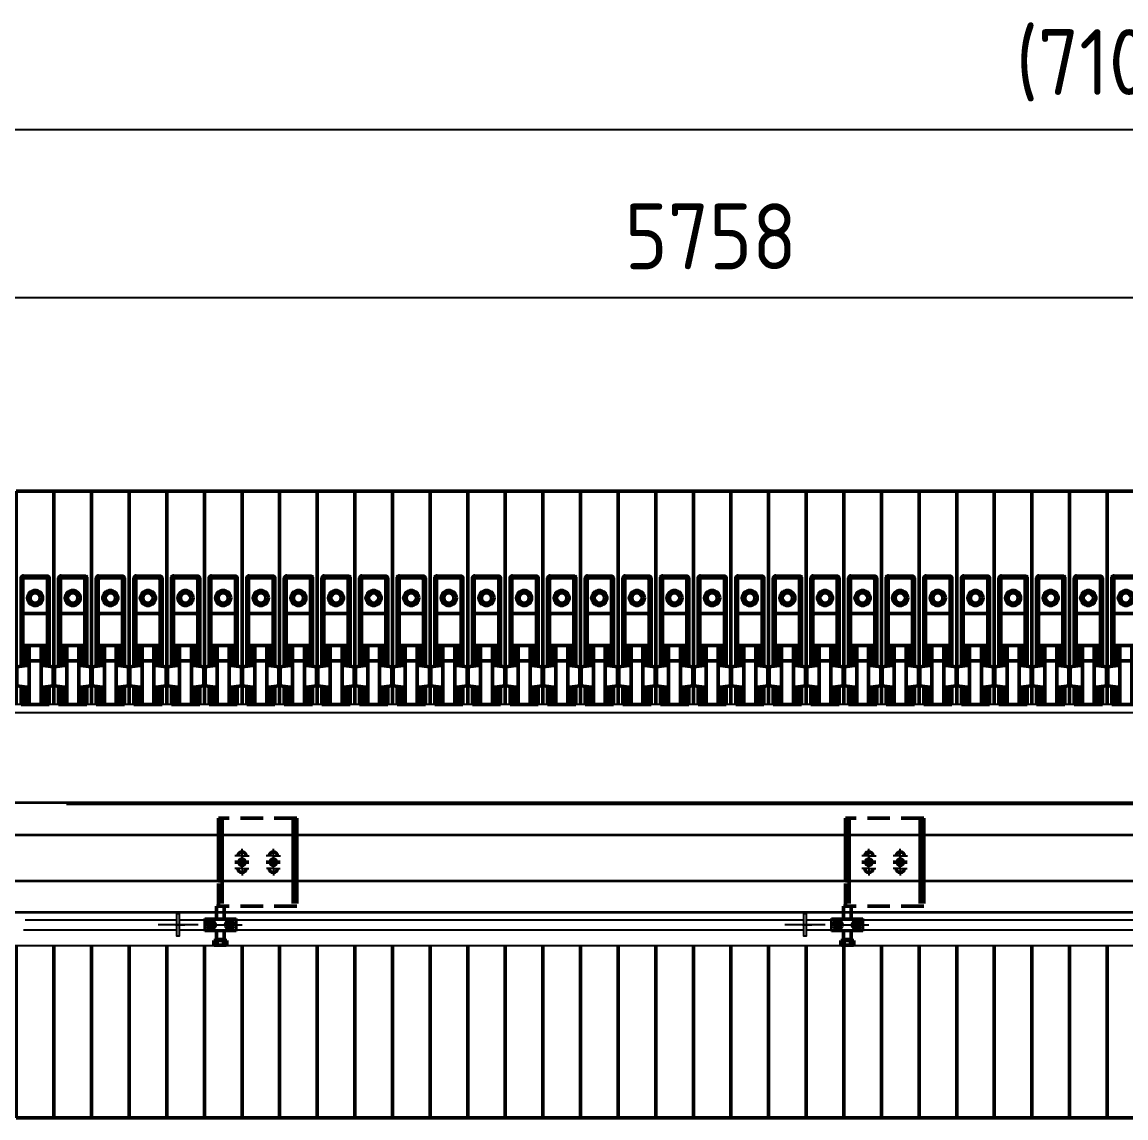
# Model space of a CAD drawing. Header units: millimetres. Extents: x -1204 to 13934, y -5982 to 4710.
# Drawn here: x 2029 to 3790, y 775 to 2523 of the extents above; entities that cross this region are included whole.
import ezdxf

# ---------------------------------------------------------------- set-up
doc = ezdxf.new("R2010")
doc.units = ezdxf.units.MM
doc.header["$LTSCALE"] = 18
for name, pattern in [('ACISOTGL', [3, 2, -1]), ('AM_ISO02W050', [7.5, 6, -1.5]), ('AM_ISO08W050', [13, 9.75, -1.5, 0.25, -1.5]), ('AM_ISO08W050x2', [7.625, 6, -0.75, 0.125, -0.75])]:
    doc.linetypes.add(name, pattern=pattern)
for name, color, linetype, lineweight in [('AM_0', 7, 'Continuous', 50), ('AM_0N', 7, 'Continuous', 50), ('AM_4', 3, 'Continuous', 25), ('AM_4N', 3, 'Continuous', 25), ('AM_5', 3, 'Continuous', 25), ('AM_7', 4, 'AM_ISO08W050', 25)]:
    doc.layers.add(name, color=color, linetype=linetype, lineweight=lineweight)
doc.styles.get("Standard").update_dxf_attribs({"font": 'ISOCP.SHX', "bigfont": 'GBCBIG.SHX'})
doc.dimstyles.new('AM_GB$0', dxfattribs={"dimtxt": 3.5, "dimasz": 2.5, "dimexe": 3, "dimexo": 0, "dimgap": 1.5, "dimtad": 1, "dimdsep": 46, "dimtxsty": 'Standard', "dimcen": 0, "dimclrd": 256, "dimclre": 256, "dimclrt": 2, "dimadec": 0, "dimazin": 2, "dimtp": 0.1, "dimtm": 0.1, "dimtfac": 0.71, "dimtmove": 0, "dimatfit": 3, "dimfxl": 1, "dimlwd": -1, "dimlwe": -1, "dimarcsym": 1})

# ---------------------------------------------------------------- blocks, each defined once
blk = doc.blocks.new('*D106')
at = {"layer": 'AM_5', "transparency": 16777216}
for p, q in [((585.2, 1469.7), (585.2, 2173.7)), ((6343.2, 1433.2), (6343.2, 2173.7)), ((660.2, 2083.7), (6268.2, 2083.7))]:
    blk.add_line(p, q, dxfattribs=at)
for points in [[(660.2, 2096.2), (660.2, 2071.2), (585.2, 2083.7)], [(6268.2, 2096.2), (6268.2, 2071.2), (6343.2, 2083.7)]]:
    blk.add_solid(points, dxfattribs=at)
at = {"layer": 'Defpoints', "color": 0, "transparency": 16777216}
for p in [(6343.2, 2083.7), (585.2, 1469.7), (6343.2, 1433.2)]:
    blk.add_point(p, dxfattribs=at)
at = {"layer": 'AM_5', "color": 2, "transparency": 16777216, "insert": (3127.9, 2181.2), "char_height": 105, "attachment_point": 5}
blk.add_mtext('5758', dxfattribs=at)
blk = doc.blocks.new('*D107')
at = {"layer": 'AM_5', "transparency": 16777216}
for p, q in [((585.2, 1469.7), (585.2, 2441.4)), ((7685.2, 1414.7), (7685.2, 2441.4)), ((660.2, 2351.4), (7610.2, 2351.4))]:
    blk.add_line(p, q, dxfattribs=at)
for points in [[(660.2, 2363.9), (660.2, 2338.9), (585.2, 2351.4)], [(7610.2, 2363.9), (7610.2, 2338.9), (7685.2, 2351.4)]]:
    blk.add_solid(points, dxfattribs=at)
at = {"layer": 'Defpoints', "color": 0, "transparency": 16777216}
for p in [(7685.2, 2351.4), (585.2, 1469.7), (7685.2, 1414.7)]:
    blk.add_point(p, dxfattribs=at)
at = {"layer": 'AM_5', "color": 2, "transparency": 16777216, "insert": (3770.9, 2454.1), "char_height": 105, "attachment_point": 5}
blk.add_mtext('(7100)', dxfattribs=at)
blk = doc.blocks.new('A$C2C946D4C')
for p, q in [((30.9, 178.1), (24.9, 178.1)), ((24.9, 178.1), (24.9, 105.1)), ((30.9, 178.1), (30.9, 105.1)), ((149.9, 178.1), (143.9, 178.1)), ((143.9, 178.1), (143.9, 105.1)), ((149.9, 105.1), (149.9, 178.1)), ((30.9, 105.1), (24.9, 105.1)), ((149.9, 105.1), (143.9, 105.1))]:
    blk.add_line(p, q)
at = {"color": 4, "linetype": 'AM_ISO08W050'}
for p, q in [((50.9, 135.1), (73.5, 135.1)), ((100.9, 135.1), (123.5, 135.1))]:
    blk.add_line(p, q, dxfattribs=at)
at = {"lineweight": 35}
for p, q in [((2.9, 45.1), (52.9, 45.1)), ((2.9, 25.1), (2.9, 45.1)), ((52.9, 45.1), (52.9, 25.1)), ((52.9, 25.1), (2.9, 25.1))]:
    blk.add_line(p, q, dxfattribs=at)
for centre, radius in [((12.9, 35.1), 7.5), ((12.9, 35.1), 4.5), ((42.9, 35.1), 7.5), ((42.9, 35.1), 4.5)]:
    blk.add_circle(centre, radius, dxfattribs=at)
for centre, start, end in [((62.4, 145.1), 0, 180), ((112.4, 145.1), 0, 180), ((62.4, 125.1), 180, 0), ((112.4, 125.1), 180, 0)]:
    blk.add_arc(centre, 6.5, start, end)
at = {"layer": 'AM_0', "color": 6, "linetype": 'ACISOTGL'}
for p, q in [((149.9, 205.1), (24.9, 205.1)), ((24.9, 205.1), (24.9, 178.1)), ((30.9, 178.1), (30.9, 205.1)), ((143.9, 205.1), (143.9, 178.1)), ((149.9, 178.1), (149.9, 205.1)), ((24.9, 65.1), (24.9, 105.1)), ((30.9, 105.1), (30.9, 65.1)), ((143.9, 105.1), (143.9, 65.1)), ((149.9, 105.1), (149.9, 65.1)), ((149.9, 65.1), (24.9, 65.1))]:
    blk.add_line(p, q, dxfattribs=at)
at = {"layer": 'AM_0', "color": 6, "linetype": 'AM_ISO02W050'}
for p, q in [((21.9, 65.1), (33.9, 65.1)), ((21.9, 55.1), (21.9, 65.1)), ((33.9, 55.1), (33.9, 65.1))]:
    blk.add_line(p, q, dxfattribs=at)
at = {"layer": 'AM_0'}
for p, q in [((21.9, 45.1), (21.9, 55.1)), ((33.9, 45.1), (33.9, 55.1))]:
    blk.add_line(p, q, dxfattribs=at)
at = {"layer": 'AM_0N'}
for p, q in [((21.9, 11.8), (21.9, 25.1)), ((33.9, 10.1), (33.9, 25.1)), ((21.9, 10.1), (17.5, 10.1)), ((17.5, 3.4), (17.5, 10.1)), ((17.5, 3.4), (18.9, 2.6)), ((18.9, 2.6), (36.9, 2.6)), ((33.9, 11.8), (21.9, 11.8)), ((21.9, 11.8), (21.9, 10.1)), ((33.9, 10.1), (21.9, 10.1)), ((21.9, 10.1), (33.9, 10.1)), ((22.7, 3.4), (22.7, 10.1)), ((33.1, 3.4), (33.1, 10.1)), ((33.9, 11.8), (33.9, 10.1)), ((38.3, 10.1), (33.9, 10.1)), ((38.3, 3.4), (36.9, 2.6)), ((38.3, 3.4), (38.3, 10.1))]:
    blk.add_line(p, q, dxfattribs=at)
for centre, radius, start, end in [((20.1, 7.2), 4.59, 244.4469, 304.4469), ((27.9, 19.7), 17.2, 252.3875, 287.6125), ((35.7, 7.2), 4.59, 235.5531, 295.5531)]:
    blk.add_arc(centre, radius, start, end, dxfattribs=at)
at = {"layer": 'AM_4N'}
for p, q in [((22.9, 11.8), (22.9, 25.1)), ((32.8, 10.1), (32.8, 25.1)), ((22.9, 11.8), (21.9, 10.1)), ((32.8, 11.8), (33.9, 10.1))]:
    blk.add_line(p, q, dxfattribs=at)
at = {"layer": 'AM_7', "linetype": 'AM_ISO08W050x2'}
for p, q in [((62.4, 145.1), (50.9, 145.1)), ((62.4, 145.1), (62.4, 156.5)), ((62.4, 145.1), (73.8, 145.1)), ((62.4, 145.1), (62.4, 133.6)), ((112.4, 145.1), (100.9, 145.1)), ((112.4, 145.1), (112.4, 156.5)), ((112.4, 145.1), (123.8, 145.1)), ((112.4, 145.1), (112.4, 133.6)), ((62.4, 125.1), (51.2, 125.1)), ((62.4, 125.1), (62.4, 136.2)), ((62.4, 125.1), (73.5, 125.1)), ((62.4, 125.1), (62.4, 113.9)), ((112.4, 125.1), (101.2, 125.1)), ((112.4, 125.1), (112.4, 136.2)), ((112.4, 125.1), (123.5, 125.1)), ((112.4, 125.1), (112.4, 113.9))]:
    blk.add_line(p, q, dxfattribs=at)
blk = doc.blocks.new('A$C58D35E01')
blk.add_lwpolyline([(0, 34), (36, 34), (36, 30), (0, 30)], close=True)
at = {"layer": 'AM_7', "linetype": 'AM_ISO08W050x2'}
blk.add_line((18, 64), (18, 0), dxfattribs=at)
blk = doc.blocks.new('A$C7ABE0875')
at = {"layer": 'AM_0'}
for p, q in [((2.3, 660), (2.3, 1000)), ((62.3, 1000), (2.3, 1000)), ((62.3, 1000), (62.3, 660)), ((12.8, 864.5), (51.8, 864.5)), ((9.8, 861.5), (9.8, 720.5)), ((12.8, 858.5), (12.8, 720.9)), ((15.8, 861.5), (48.8, 861.5)), ((51.8, 858.5), (51.8, 720.9)), ((54.8, 861.5), (54.8, 720.5)), ((15.8, 804.5), (48.8, 804.5)), ((12.8, 753.8), (51.8, 753.8)), ((14.8, 721.2), (14.8, 753.8)), ((19.8, 753.8), (19.8, 722)), ((22.8, 753.8), (22.8, 659.5)), ((41.8, 753.8), (41.8, 659.5)), ((44.8, 753.8), (44.8, 722)), ((49.8, 721.2), (49.8, 753.8)), ((3.3, 719.5), (22.8, 722.5)), ((22.8, 729.5), (41.8, 729.5)), ((61.3, 719.5), (41.8, 722.5)), ((3.3, 689.5), (3.3, 719.5)), ((61.3, 689.5), (61.3, 719.5)), ((3.3, 689.5), (22.8, 686.5)), ((9.8, 688.5), (9.8, 659.5)), ((12.8, 688.1), (12.8, 659.5)), ((14.8, 662.5), (14.8, 687.8)), ((19.8, 687), (19.8, 659.5)), ((61.3, 689.5), (41.8, 686.5)), ((44.8, 687), (44.8, 659.5)), ((49.8, 662.5), (49.8, 687.8)), ((51.8, 688.1), (51.8, 659.5)), ((54.8, 688.5), (54.8, 659.5)), ((54.8, 659.5), (9.8, 659.5)), ((2.3, 0), (2.3, 275)), ((62.3, 275), (62.3, 0)), ((62.3, 0), (2.3, 0))]:
    blk.add_line(p, q, dxfattribs=at)
for radius in [12, 8.25]:
    blk.add_circle((32.3, 829.5), radius, dxfattribs=at)
for centre, start, end in [((12.8, 861.5), 90, 180), ((51.8, 861.5), 0, 90), ((15.8, 858.5), 90, 180), ((48.8, 858.5), 0, 90), ((15.8, 801.5), 90, 180), ((48.8, 801.5), 0, 90), ((17.8, 662.5), 180, 270), ((46.8, 662.5), 270, 0)]:
    blk.add_arc(centre, 3, start, end, dxfattribs=at)
for p in [(12.8, 864.5), (20.3, 829.5)]:
    blk.add_point(p, dxfattribs=at)

msp = doc.modelspace()

# ---------------------------------------------------------------- linework, layer by layer
for p, q in [((585.2, 1434.7), (6150.2, 1434.7)), ((885.2, 1434.7), (5850.2, 1434.7)), ((6150.2, 1420.8), (585.2, 1420.8)), ((2031.4, 1074.7), (2276.2, 1074.7)), ((2034.4, 1090.7), (2276.2, 1090.7)), ((2280.2, 1090.7), (3276.2, 1090.7)), ((2280.2, 1074.7), (3276.2, 1074.7)), ((3280.2, 1090.7), (5141.2, 1090.7)), ((3280.2, 1074.7), (5141.2, 1074.7)), ((1261.6, 1049.7), (5473.8, 1049.7)), ((1261.6, 1049.7), (5473.8, 1049.7))]:
    msp.add_line(p, q)
at = {"lineweight": 35}
for p, q in [((890.2, 1277.7), (5475.2, 1277.7)), ((5475.2, 1225.7), (890.2, 1225.7)), ((890.2, 1152.7), (5475.2, 1152.7)), ((5475.2, 1102.7), (890.2, 1102.7))]:
    msp.add_line(p, q, dxfattribs=at)
at = {"color": 4, "linetype": 'AM_ISO08W050'}
for p, q in [((2331.2, 1072.4, 2552.4), (2331.2, 1093, -2552.4)), ((2361.2, 1072.4, 2552.4), (2361.2, 1093, -2552.4)), ((3331.2, 1072.4, 2552.4), (3331.2, 1093, -2552.4)), ((3361.2, 1072.4, 2552.4), (3361.2, 1093, -2552.4)), ((2320.7, 1082.7, 5104.7), (2350.7, 1082.7, 5104.7)), ((2350.7, 1082.7, 5104.7), (2380.2, 1082.7)), ((3320.7, 1082.7, 5104.7), (3350.7, 1082.7, 5104.7)), ((3350.7, 1082.7, 5104.7), (3380.2, 1082.7))]:
    msp.add_line(p, q, dxfattribs=at)
at = {"layer": 'AM_0', "extrusion": (0, 0, -1)}
for centre, radius in [((-2380.2, 1182.7), 5.05), ((-2430.2, 1182.7), 5.05), ((-3380.2, 1182.7), 5.05), ((-3430.2, 1182.7), 5.05), ((-2331.2, 1082.7), 3.32), ((-2361.2, 1082.7), 3.32), ((-3331.2, 1082.7), 3.32), ((-3361.2, 1082.7), 3.32)]:
    msp.add_circle(centre, radius, dxfattribs=at)
at = {"layer": 'AM_4', "extrusion": (0, 0, -1)}
for centre, radius, start, end in [((-2380.2, 1182.7), 6, 260, 170), ((-2430.2, 1182.7), 6, 260, 170), ((-3380.2, 1182.7), 6, 260, 170), ((-3430.2, 1182.7), 6, 260, 170), ((-2331.2, 1082.7), 4, 10, 280), ((-2361.2, 1082.7), 4, 10, 280), ((-3331.2, 1082.7), 4, 10, 280), ((-3361.2, 1082.7), 4, 10, 280)]:
    msp.add_arc(centre, radius, start, end, dxfattribs=at)
at = {"layer": 'AM_7', "ltscale": 10}
msp.add_line((6195.2, 1274.7), (540.2, 1274.7), dxfattribs=at)
at = {"layer": 'AM_7', "linetype": 'AM_ISO08W050x2'}
for p, q in [((2389, 1182.7), (2371.4, 1182.7)), ((2380.2, 1173.9), (2380.2, 1191.5)), ((2439, 1182.7), (2421.4, 1182.7)), ((2430.2, 1173.9), (2430.2, 1191.5)), ((3389, 1182.7), (3371.4, 1182.7)), ((3380.2, 1173.9), (3380.2, 1191.5)), ((3439, 1182.7), (3421.4, 1182.7)), ((3430.2, 1173.9), (3430.2, 1191.5)), ((2274.2, 1082.7), (2289.2, 1082.7)), ((3274.2, 1082.7), (3289.2, 1082.7))]:
    msp.add_line(p, q, dxfattribs=at)

# ---------------------------------------------------------------- block references
for p in [(2017.9, 774.7), (2077.9, 774.7), (2137.9, 774.7), (2197.9, 774.7), (2257.9, 774.7), (2317.9, 774.7), (2377.9, 774.7), (2437.9, 774.7), (2497.9, 774.7), (2557.9, 774.7), (2617.9, 774.7), (2677.9, 774.7), (2737.9, 774.7), (2797.9, 774.7), (2857.9, 774.7), (2917.9, 774.7), (2977.9, 774.7), (3037.9, 774.7), (3097.9, 774.7), (3157.9, 774.7), (3217.9, 774.7), (3277.9, 774.7), (3337.9, 774.7), (3397.9, 774.7), (3457.9, 774.7), (3517.9, 774.7), (3577.9, 774.7), (3637.9, 774.7), (3697.9, 774.7), (3757.9, 774.7)]:
    msp.add_blockref('A$C7ABE0875', p)
at = {"rotation": 270}
for p in [(2246.2, 1100.7), (3246.2, 1100.7)]:
    msp.add_blockref('A$C58D35E01', p, dxfattribs=at)
at = {"layer": 'AM_0'}
for p in [(2317.8, 1047.6), (3317.8, 1047.6)]:
    msp.add_blockref('A$C2C946D4C', p, dxfattribs=at)

# ---------------------------------------------------------------- dimensions: what is measured, and where the dimension line sits
at = {"layer": 'AM_5'}
dim = msp.add_linear_dim(base=(7685.2, 2351.4), p1=(585.2, 1469.7), p2=(7685.2, 1414.7), text='(<>)', dimstyle='AM_GB$0', override={"dimscale": 30, "dimdec": 0}, dxfattribs=at)
dim.commit()
dim.dimension.update_dxf_attribs({"geometry": '*D107', "text_midpoint": (3770.9, 2351.4), "dimtype": 160})
dim = msp.add_linear_dim(base=(6343.2, 2083.7), p1=(585.2, 1469.7), p2=(6343.2, 1433.2), dimstyle='AM_GB$0', override={"dimscale": 30, "dimdec": 0}, dxfattribs=at)
dim.commit()
dim.dimension.update_dxf_attribs({"geometry": '*D106', "text_midpoint": (3127.9, 2083.7), "dimtype": 160})

doc.saveas('drawing.dxf')
